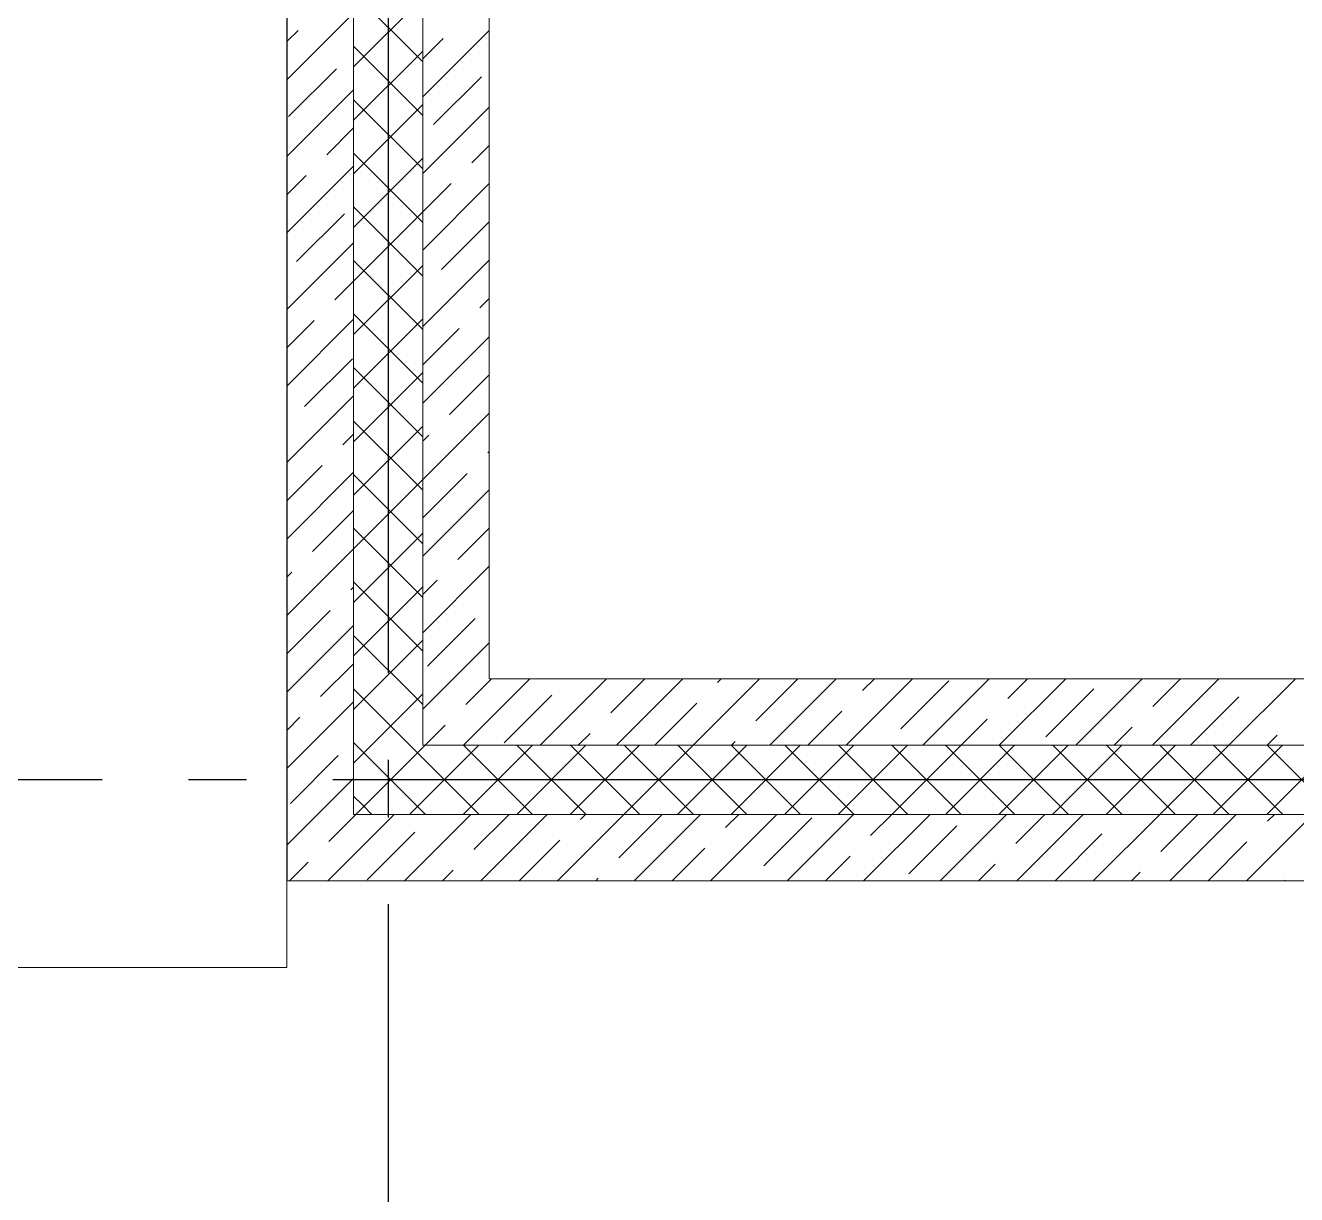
# Model space of a CAD drawing. Header units: millimetres. Extents: x 53645 to 137188, y 78097 to 135533.
# Drawn here: x 112649 to 114851, y 103735 to 105761 of the extents above; entities that cross this region are included whole.
import ezdxf

# ---------------------------------------------------------------- set-up
doc = ezdxf.new("R2010")
doc.units = ezdxf.units.MM
doc.linetypes.add('CONTI', pattern=[0])
doc.linetypes.add('GOST2.303 5', pattern=[24, 20, -1.5, 1, -1.5])
doc.layers.add('axis_dim', color=40, linetype='CONTI')
doc.layers.add('stair1', color=7, linetype='Continuous', lineweight=15)
doc.layers.add('Wall2', color=5, linetype='Continuous', lineweight=5)

msp = doc.modelspace()

# ---------------------------------------------------------------- linework, layer by layer
at = {"layer": 'axis_dim', "linetype": 'GOST2.303 5', "lineweight": 25, "ltscale": 100}
for points in [[(113277.7, 113838.6), (113277.7, 102793)], [(127181.9, 104453.9), (108766.7, 104453.9)]]:
    msp.add_lwpolyline(points, dxfattribs=at)
at = {"layer": 'stair1', "ltscale": 75}
msp.add_lwpolyline([(113102.3, 113778.9), (110102.3, 113778.9), (110102.3, 109253.8), (110102.3, 104128.9), (113102.3, 104128.9)], close=True, dxfattribs=at)
at = {"layer": 'Wall2', "ltscale": 100}
for points in [[(113102.7, 110259), (113102.7, 104278.9)], [(113217.7, 104393.9), (113217.7, 110259)], [(113217.7, 104393.9), (113217.7, 110259)], [(113337.7, 110259), (113337.7, 104513.9)], [(113337.7, 110259), (113337.7, 104513.9)], [(113452.7, 104628.9), (113452.7, 110259)], [(113337.7, 105697.7), (113217.7, 105817.7)], [(113217.7, 105689.2), (113337.7, 105809.2)], [(113102.7, 105667), (113217.7, 105782)], [(113102.7, 105733.3), (113121.5, 105752.1)], [(113337.7, 105636.8), (113452.7, 105751.8)], [(113337.7, 105703.1), (113372.8, 105738.2)], [(113337.7, 105604.9), (113217.7, 105724.9)], [(113217.7, 105596.4), (113337.7, 105716.4)], [(113105, 105603), (113187.8, 105685.8)], [(113356.2, 105589), (113439.1, 105671.9)], [(113102.7, 105534.4), (113217.7, 105649.4)], [(113337.7, 105512.1), (113217.7, 105632.1)], [(113217.7, 105503.5), (113337.7, 105623.5)], [(113337.7, 105504.2), (113452.7, 105619.2)], [(113171.2, 105536.7), (113217.7, 105583.1)], [(113422.5, 105522.7), (113452.7, 105552.9)], [(113337.7, 105419.3), (113217.7, 105539.3)], [(113217.7, 105410.7), (113337.7, 105530.7)], [(113102.7, 105401.8), (113217.7, 105516.8)], [(113102.7, 105468.1), (113135.5, 105500.9)], [(113337.7, 105437.9), (113386.7, 105486.9)], [(113337.7, 105371.6), (113452.7, 105486.6)], [(113337.7, 105326.5), (113217.7, 105446.5)], [(113118.9, 105351.7), (113201.7, 105434.6)], [(113217.7, 105317.9), (113337.7, 105437.9)], [(113370.1, 105337.8), (113452.7, 105420.3)], [(113102.7, 105269.2), (113217.7, 105384.2)], [(113337.7, 105233.7), (113217.7, 105353.7)], [(113337.7, 105239.1), (113452.7, 105354.1)], [(113217.7, 105225.1), (113337.7, 105345.1)], [(113185.2, 105285.4), (113217.7, 105317.9)], [(113436.4, 105271.5), (113452.7, 105287.8)], [(113102.7, 105136.6), (113217.7, 105251.6)], [(113102.7, 105202.9), (113149.4, 105249.6)], [(113337.7, 105140.9), (113217.7, 105260.9)], [(113217.7, 105132.3), (113337.7, 105252.3)], [(113337.7, 105172.8), (113400.6, 105235.7)], [(113337.7, 105106.5), (113452.7, 105221.5)], [(113132.8, 105100.5), (113215.7, 105183.3)], [(113337.7, 105048.1), (113217.7, 105168.1)], [(113217.7, 105039.5), (113337.7, 105159.5)], [(113384, 105086.5), (113452.7, 105155.2)], [(113102.7, 105004.1), (113217.7, 105119.1)], [(113337.7, 104973.9), (113452.7, 105088.9)], [(113337.7, 104955.3), (113217.7, 105075.3)], [(113217.7, 104946.7), (113337.7, 105066.7)], [(113199.1, 105034.2), (113217.7, 105052.8)], [(113337.7, 105040.2), (113348.2, 105050.8)], [(113450.3, 105020.3), (113452.7, 105022.6)], [(113102.7, 104937.8), (113163.3, 104998.4)], [(113102.7, 104871.5), (113217.7, 104986.5)], [(113337.7, 104862.5), (113217.7, 104982.5)], [(113337.7, 104907.6), (113414.5, 104984.5)], [(113217.7, 104853.9), (113337.7, 104973.9)], [(113337.7, 104841.3), (113452.7, 104956.3)], [(113146.7, 104849.2), (113217.7, 104920.2)], [(113337.7, 104769.6), (113217.7, 104889.6)], [(113398, 104835.3), (113452.7, 104890)], [(113217.7, 104761.1), (113337.7, 104881.1)], [(113102.7, 104738.9), (113217.7, 104853.9)], [(113337.7, 104708.7), (113452.7, 104823.7)], [(113102.7, 104805.2), (113110.9, 104813.4)], [(113213, 104782.9), (113217.7, 104787.6)], [(113337.7, 104676.8), (113217.7, 104796.8)], [(113217.7, 104668.3), (113337.7, 104788.3)], [(113337.7, 104775), (113362.2, 104799.5)], [(113102.7, 104672.6), (113177.2, 104747.1)], [(113102.7, 104606.3), (113217.7, 104721.3)], [(113345.6, 104650.4), (113428.5, 104733.2)], [(113337.7, 104584), (113217.7, 104704)], [(113217.7, 104575.5), (113337.7, 104695.5)], [(113337.7, 104576.1), (113452.7, 104691.1)], [(113160.6, 104598), (113217.7, 104655)], [(113408.1, 104513.9), (113523.1, 104628.9)], [(113411.9, 104584.1), (113456.8, 104628.9)], [(115872.7, 104628.9), (113452.7, 104628.9)], [(113540.6, 104513.9), (113655.6, 104628.9)], [(113663.1, 104570.1), (113721.9, 104628.9)], [(113673.2, 104513.9), (113788.2, 104628.9)], [(113805.8, 104513.9), (113920.8, 104628.9)], [(113848.1, 104622.5), (113854.5, 104628.9)], [(113914.4, 104556.2), (113987.1, 104628.9)], [(113938.4, 104513.9), (114053.4, 104628.9)], [(114071, 104513.9), (114186, 104628.9)], [(114099.3, 104608.6), (114119.7, 104628.9)], [(114203.6, 104513.9), (114318.6, 104628.9)], [(114336.1, 104513.9), (114451.1, 104628.9)], [(114350.6, 104594.7), (114384.8, 104628.9)], [(114468.7, 104513.9), (114583.7, 104628.9)], [(114601.3, 104513.9), (114716.3, 104628.9)], [(114601.8, 104580.7), (114650, 104628.9)], [(114733.9, 104513.9), (114848.9, 104628.9)], [(113326.3, 104502.6), (113217.7, 104611.2)], [(114165.6, 104542.3), (114248.5, 104625.2)], [(114416.9, 104528.4), (114499.7, 104611.2)], [(113102.7, 104473.7), (113217.7, 104588.7)], [(113217.7, 104482.7), (113337.7, 104602.7)], [(113478.2, 104517.8), (113561, 104600.6)], [(113739.5, 104513.9), (113812.3, 104586.7)], [(114668.1, 104514.5), (114751, 104597.3)], [(113102.7, 104540), (113124.8, 104562.2)], [(114004.7, 104513.9), (114063.5, 104572.8)], [(113341.8, 104513.9), (113376.1, 104548.3)], [(114269.8, 104513.9), (114314.8, 104558.9)], [(114535, 104513.9), (114566, 104545)], [(113279.9, 104456.2), (113217.7, 104518.4)], [(113606.9, 104513.9), (113627.3, 104534.3)], [(113872.1, 104513.9), (113878.6, 104520.4)], [(114800.2, 104513.9), (114817.3, 104531)], [(113108.3, 104413), (113191.1, 104495.9)], [(113221.8, 104393.9), (113341.8, 104513.9)], [(113314.6, 104393.9), (113434.6, 104513.9)], [(113435, 104393.9), (113326.3, 104502.6)], [(113337.7, 104513.9), (115872.7, 104513.9)], [(113337.7, 104513.9), (115872.7, 104513.9)], [(113407.4, 104393.9), (113527.4, 104513.9)], [(113527.8, 104393.9), (113407.8, 104513.9)], [(113500.2, 104393.9), (113620.2, 104513.9)], [(113620.6, 104393.9), (113500.6, 104513.9)], [(113593, 104393.9), (113713, 104513.9)], [(113713.4, 104393.9), (113593.4, 104513.9)], [(113685.8, 104393.9), (113805.8, 104513.9)], [(113806.2, 104393.9), (113686.2, 104513.9)], [(113778.6, 104393.9), (113898.6, 104513.9)], [(113899, 104393.9), (113779, 104513.9)], [(113871.4, 104393.9), (113991.4, 104513.9)], [(113991.8, 104393.9), (113871.8, 104513.9)], [(113964.2, 104393.9), (114084.2, 104513.9)], [(114084.6, 104393.9), (113964.6, 104513.9)], [(114057, 104393.9), (114177, 104513.9)], [(114177.4, 104393.9), (114057.4, 104513.9)], [(114149.8, 104393.9), (114269.8, 104513.9)], [(114270.2, 104393.9), (114150.2, 104513.9)], [(114242.6, 104393.9), (114362.6, 104513.9)], [(114363, 104393.9), (114243, 104513.9)], [(114335.5, 104393.9), (114455.5, 104513.9)], [(114455.8, 104393.9), (114335.8, 104513.9)], [(114428.3, 104393.9), (114548.3, 104513.9)], [(114548.6, 104393.9), (114428.6, 104513.9)], [(114521.1, 104393.9), (114641.1, 104513.9)], [(114641.5, 104393.9), (114521.5, 104513.9)], [(114613.9, 104393.9), (114733.9, 104513.9)], [(114734.3, 104393.9), (114614.3, 104513.9)], [(114706.7, 104393.9), (114826.7, 104513.9)], [(114827.1, 104393.9), (114707.1, 104513.9)], [(114799.5, 104393.9), (114919.5, 104513.9)], [(114919.9, 104393.9), (114799.9, 104513.9)], [(113102.7, 104341.1), (113217.7, 104456.1)], [(113342.1, 104393.9), (113279.9, 104456.2)], [(113233.5, 104409.8), (113217.7, 104425.6)], [(113249.3, 104393.9), (113233.5, 104409.8)], [(113173.1, 104278.9), (113288.1, 104393.9)], [(113174.6, 104346.7), (113221.8, 104393.9)], [(115872.7, 104393.9), (113217.7, 104393.9)], [(115872.7, 104393.9), (113217.7, 104393.9)], [(113305.6, 104278.9), (113420.6, 104393.9)], [(113425.8, 104332.8), (113486.9, 104393.9)], [(113438.2, 104278.9), (113553.2, 104393.9)], [(113570.8, 104278.9), (113685.8, 104393.9)], [(113610.8, 104385.2), (113619.5, 104393.9)], [(113677.1, 104318.9), (113752.1, 104393.9)], [(113703.4, 104278.9), (113818.4, 104393.9)], [(113836, 104278.9), (113951, 104393.9)], [(113862, 104371.3), (113884.7, 104393.9)], [(113928.3, 104305), (114011.2, 104387.8)], [(113968.6, 104278.9), (114083.6, 104393.9)], [(114101.1, 104278.9), (114216.1, 104393.9)], [(114113.2, 104357.3), (114149.8, 104393.9)], [(114233.7, 104278.9), (114348.7, 104393.9)], [(114364.5, 104343.4), (114415, 104393.9)], [(114366.3, 104278.9), (114481.3, 104393.9)], [(114498.9, 104278.9), (114613.9, 104393.9)], [(114615.7, 104329.5), (114680.2, 104393.9)], [(114631.5, 104278.9), (114746.5, 104393.9)], [(114764, 104278.9), (114879, 104393.9)], [(114800.7, 104381.9), (114812.8, 104393.9)], [(113240.9, 104280.4), (113323.7, 104363.3)], [(114179.5, 104291.1), (114262.4, 104373.9)], [(113504.5, 104278.9), (113575, 104349.4)], [(114432.6, 104278.9), (114513.6, 104360)], [(114697.8, 104278.9), (114764.9, 104346.1)], [(113769.7, 104278.9), (113826.2, 104335.5)], [(114034.8, 104278.9), (114077.5, 104321.5)], [(113106.8, 104278.9), (113138.8, 104310.9)], [(113371.9, 104278.9), (113390, 104297)], [(114300, 104278.9), (114328.7, 104307.6)], [(113102.7, 104278.9), (115872.7, 104278.9)], [(113637.1, 104278.9), (113641.3, 104283.1)], [(114565.2, 104278.9), (114579.9, 104293.7)], [(114830.3, 104278.9), (114831.2, 104279.8)]]:
    msp.add_lwpolyline(points, dxfattribs=at)

doc.saveas('drawing.dxf')
